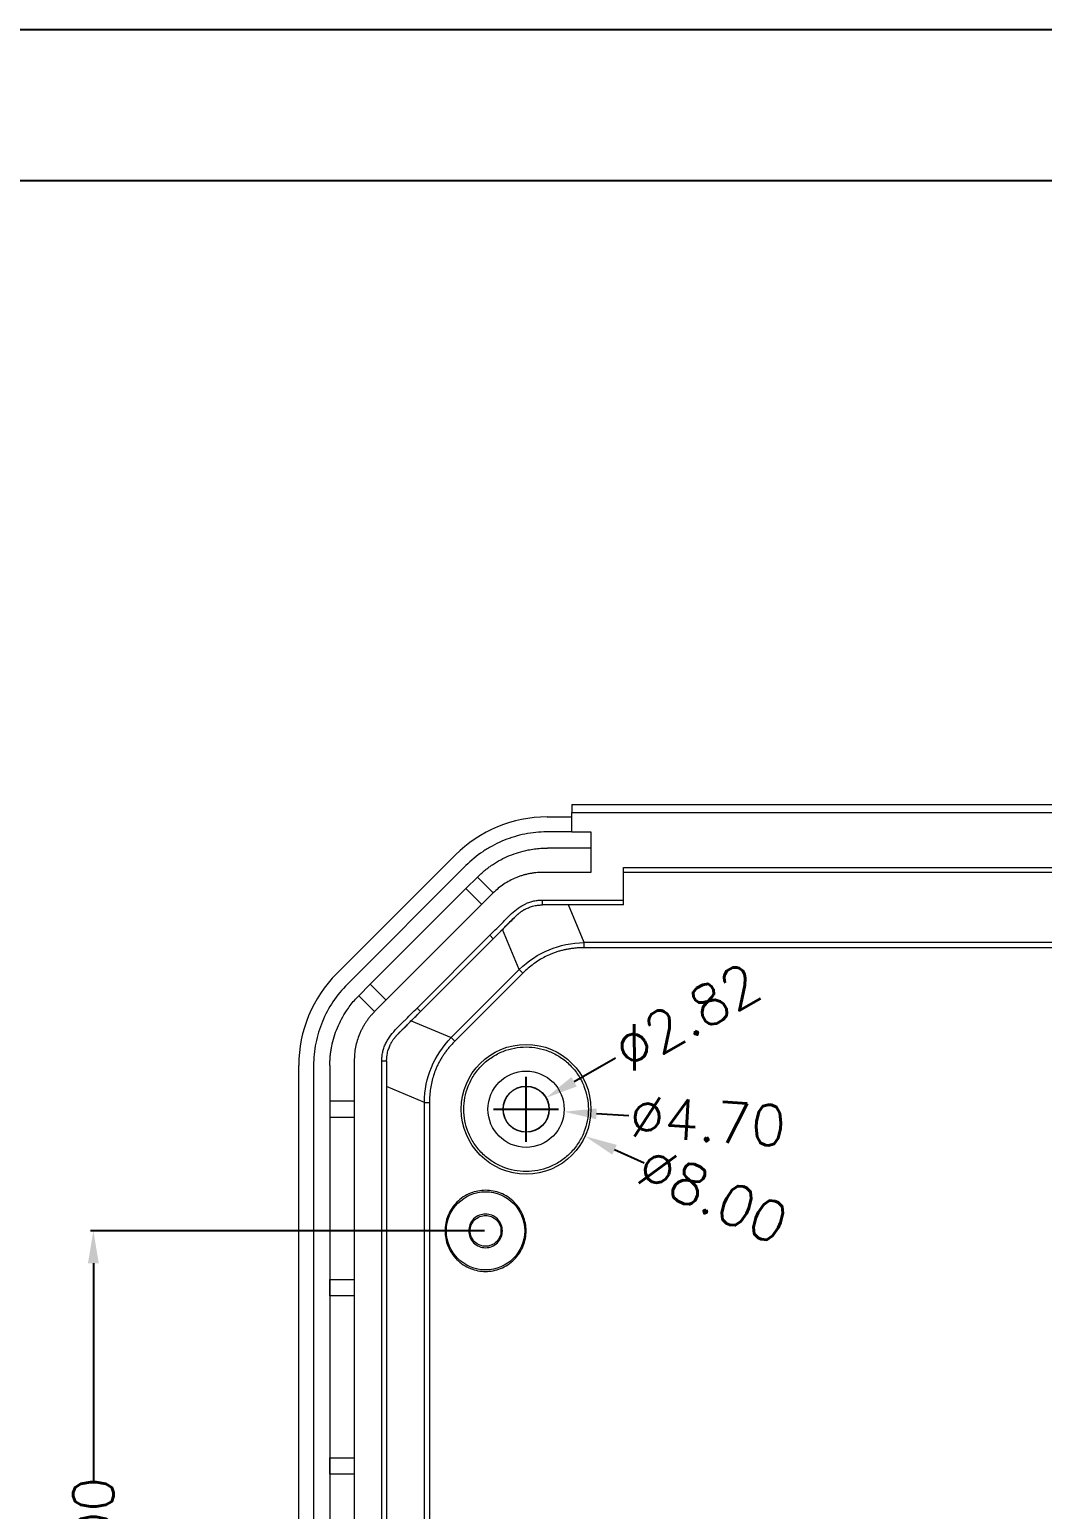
# Model space of a CAD drawing. Header units: inches. Extents: x 1127 to 4647, y 569 to 968.
# Drawn here: x 3373 to 3435.5, y 872.8 to 964.1 of the extents above; entities that cross this region are included whole.
import ezdxf

# ---------------------------------------------------------------- set-up
doc = ezdxf.new("R2010")
doc.units = ezdxf.units.IN
doc.styles.get("Standard").update_dxf_attribs({"font": 'txt', "bigfont": 'gbcbig.shx'})
doc.dimstyles.new('2', dxfattribs={"dimtxt": 1.5, "dimasz": 0.6, "dimexe": 0.18, "dimexo": 0.0625, "dimgap": 0.09, "dimtad": 0, "dimtih": 1, "dimtoh": 1, "dimzin": 0, "dimdsep": 46, "dimtxsty": 'Standard', "dimcen": 0, "dimadec": 0, "dimazin": 2, "dimtfac": 1, "dimtofl": 0, "dimtmove": 0, "dimatfit": 3, "dimfxl": 1, "dimtolj": 1, "dimtzin": 0, "dimarcsym": 0})
doc.dimstyles.new('2.5', dxfattribs={"dimtxt": 2.5, "dimasz": 2, "dimexe": 0.18, "dimexo": 0.0625, "dimgap": 0.09, "dimtad": 0, "dimzin": 0, "dimdsep": 46, "dimtxsty": 'Standard', "dimcen": 2, "dimadec": 0, "dimazin": 0, "dimtfac": 1, "dimtofl": 0, "dimtmove": 0, "dimatfit": 3, "dimfxl": 1, "dimtolj": 1, "dimtzin": 0, "dimarcsym": 0})

# ---------------------------------------------------------------- blocks, each defined once
blk = doc.blocks.new('*D187')
at = {"color": 0, "lineweight": -2}
for p, q in [((3628.763, 895.479), (3628.763, 899.479)), ((3635.207, 898.33), (3633.224, 898.068)), ((3626.763, 897.479), (3630.763, 897.479)), ((1444.447, 822.327), (1444.447, 781.383)), ((1534.372, 822.327), (1534.372, 781.383)), ((1446.447, 781.563), (1484.319, 781.563)), ((1532.372, 781.563), (1494.499, 781.563))]:
    blk.add_line(p, q, dxfattribs=at)
at = {"color": 0}
for points in [[(3633.181, 898.399), (3633.268, 897.738), (3631.242, 897.806)], [(1446.447, 781.897), (1446.447, 781.23), (1444.447, 781.563)], [(1532.372, 781.897), (1532.372, 781.23), (1534.372, 781.563)]]:
    blk.add_solid(points, dxfattribs=at)
at = {"layer": 'Defpoints', "color": 0}
for p in [(3626.285, 897.151), (3631.242, 897.806), (1444.447, 822.39), (1534.372, 822.39), (1534.372, 781.563)]:
    blk.add_point(p, dxfattribs=at)
at = {"color": 0, "insert": (3639.84, 898.943), "char_height": 2.5, "attachment_point": 5, "rotation": 7.52853}
blk.add_mtext('\\A1;∅5.00', dxfattribs=at)
at = {"color": 0, "insert": (1489.409, 781.563), "char_height": 2.5, "attachment_point": 5}
blk.add_mtext('\\A1;89.93', dxfattribs=at)
blk = doc.blocks.new('*D188')
at = {"color": 0, "lineweight": -2}
for p, q in [((3628.763, 895.479), (3628.763, 899.479)), ((3626.763, 897.479), (3630.763, 897.479)), ((3633.469, 894.811), (3631.729, 895.797)), ((1466.909, 816.908), (1466.909, 791.397)), ((1511.909, 816.908), (1511.909, 791.397)), ((1468.909, 791.577), (1484.736, 791.577)), ((1509.909, 791.577), (1494.083, 791.577))]:
    blk.add_line(p, q, dxfattribs=at)
at = {"color": 0}
for points in [[(3631.893, 896.087), (3631.565, 895.507), (3629.989, 896.784)], [(1468.909, 791.911), (1468.909, 791.244), (1466.909, 791.577)], [(1509.909, 791.911), (1509.909, 791.244), (1511.909, 791.577)]]:
    blk.add_solid(points, dxfattribs=at)
at = {"layer": 'Defpoints', "color": 0}
for p in [(3627.537, 898.174), (3629.989, 896.784), (1466.909, 816.971), (1511.909, 816.971), (1511.909, 791.577)]:
    blk.add_point(p, dxfattribs=at)
at = {"color": 0, "insert": (3637.897, 892.301), "char_height": 2.5, "attachment_point": 5, "rotation": 330.45251}
blk.add_mtext('\\A1;∅2.82', dxfattribs=at)
at = {"color": 0, "insert": (1489.409, 791.577), "char_height": 2.5, "attachment_point": 5}
blk.add_mtext('\\A1;45.00', dxfattribs=at)
blk = doc.blocks.new('*D189')
at = {"color": 0, "lineweight": -2}
for p, q in [((1459.409, 877.033), (1459.409, 891.848)), ((1461.409, 891.668), (1484.944, 891.668)), ((1517.409, 891.668), (1493.874, 891.668)), ((1519.409, 877.033), (1519.409, 891.848)), ((3453.416, 813.386), (3452.816, 813.386)), ((3453.416, 810.541), (3453.416, 813.566)), ((3455.816, 813.386), (3454.016, 813.386)), ((3456.416, 810.541), (3456.416, 813.566))]:
    blk.add_line(p, q, dxfattribs=at)
at = {"color": 0}
for points in [[(1461.409, 892.001), (1461.409, 891.334), (1459.409, 891.668)], [(1517.409, 892.001), (1517.409, 891.334), (1519.409, 891.668)], [(3454.016, 813.486), (3454.016, 813.286), (3453.416, 813.386)], [(3455.816, 813.486), (3455.816, 813.286), (3456.416, 813.386)]]:
    blk.add_solid(points, dxfattribs=at)
at = {"layer": 'Defpoints', "color": 0}
for p in [(1519.409, 891.668), (1459.409, 876.971), (1519.409, 876.971), (3453.416, 813.386), (3453.416, 810.479), (3456.416, 810.479)]:
    blk.add_point(p, dxfattribs=at)
at = {"color": 0, "attachment_point": 5}
for s, insert, char_height in [('\\A1;60.00', (1489.409, 891.668), 2.5), ('\\A1;3.00', (3450.726, 813.386), 1.5)]:
    blk.add_mtext(s, dxfattribs=dict(at, insert=insert, char_height=char_height))
blk = doc.blocks.new('*D191')
at = {"color": 0, "lineweight": -2}
for p, q in [((1516.656, 950.762), (1546.515, 950.762)), ((1546.335, 948.762), (1546.335, 882.894)), ((1546.335, 805.18), (1546.335, 871.047)), ((3458.053, 819.829), (3453.964, 819.829)), ((3454.144, 819.229), (3454.144, 818.919)), ((3454.144, 816.929), (3454.144, 817.239)), ((3457.553, 816.329), (3453.964, 816.329)), ((1516.656, 803.18), (1546.515, 803.18))]:
    blk.add_line(p, q, dxfattribs=at)
at = {"color": 0}
for points in [[(1546.002, 948.762), (1546.668, 948.762), (1546.335, 950.762)], [(3454.044, 819.229), (3454.244, 819.229), (3454.144, 819.829)], [(3454.044, 816.929), (3454.244, 816.929), (3454.144, 816.329)], [(1546.002, 805.18), (1546.668, 805.18), (1546.335, 803.18)]]:
    blk.add_solid(points, dxfattribs=at)
at = {"layer": 'Defpoints', "color": 0}
for p in [(1516.594, 950.762), (1546.335, 950.762), (3454.144, 819.829), (3458.116, 819.829), (3457.616, 816.329), (1516.594, 803.18)]:
    blk.add_point(p, dxfattribs=at)
at = {"color": 0, "insert": (1546.335, 876.971), "char_height": 2.5, "attachment_point": 5, "rotation": 90}
blk.add_mtext('\\A1;147.58', dxfattribs=at)
at = {"color": 0, "insert": (3454.144, 818.079), "char_height": 1.5, "attachment_point": 5}
blk.add_mtext('\\A1;3.50', dxfattribs=at)
blk = doc.blocks.new('*D194')
at = {"color": 0, "lineweight": -2}
for p, q in [((1382.709, 948.25), (1417.882, 948.25)), ((1417.702, 946.25), (1417.702, 880.382)), ((1417.702, 802.667), (1417.702, 868.535)), ((3414.422, 798.629), (3414.422, 801.193)), ((3414.422, 801.193), (3415.022, 801.193)), ((1385.155, 800.667), (1417.882, 800.667)), ((3409.678, 798.629), (3414.602, 798.629)), ((3414.422, 795.729), (3414.422, 798.029)), ((3409.678, 795.129), (3414.602, 795.129))]:
    blk.add_line(p, q, dxfattribs=at)
at = {"color": 0}
for points in [[(1417.369, 946.25), (1418.035, 946.25), (1417.702, 948.25)], [(1417.369, 802.667), (1418.035, 802.667), (1417.702, 800.667)], [(3414.322, 798.029), (3414.522, 798.029), (3414.422, 798.629)], [(3414.322, 795.729), (3414.522, 795.729), (3414.422, 795.129)]]:
    blk.add_solid(points, dxfattribs=at)
at = {"layer": 'Defpoints', "color": 0}
for p in [(1382.647, 948.25), (1417.702, 948.25), (1385.092, 800.667), (3409.616, 798.629), (3414.422, 798.629), (3409.616, 795.129)]:
    blk.add_point(p, dxfattribs=at)
at = {"color": 0, "insert": (1417.702, 874.458), "char_height": 2.5, "attachment_point": 5, "rotation": 90}
blk.add_mtext('\\A1;147.58', dxfattribs=at)
at = {"color": 0, "insert": (3417.237, 801.193), "char_height": 1.5, "attachment_point": 5}
blk.add_mtext('\\A1;3.50', dxfattribs=at)
blk = doc.blocks.new('*D195')
at = {"color": 0, "lineweight": -2}
for p, q in [((1323.408, 894.02), (1323.408, 899.299)), ((1325.408, 899.119), (1353.234, 899.119)), ((1390.408, 899.119), (1362.581, 899.119)), ((1392.408, 894.02), (1392.408, 899.299)), ((3408.616, 798.229), (3408.616, 801.215)), ((3409.616, 798.229), (3409.616, 801.215)), ((3408.016, 801.035), (3405.666, 801.035)), ((3410.216, 801.035), (3410.816, 801.035))]:
    blk.add_line(p, q, dxfattribs=at)
at = {"color": 0}
for points in [[(1325.408, 899.453), (1325.408, 898.786), (1323.408, 899.119)], [(1390.408, 899.453), (1390.408, 898.786), (1392.408, 899.119)], [(3408.016, 801.135), (3408.016, 800.935), (3408.616, 801.035)], [(3410.216, 801.135), (3410.216, 800.935), (3409.616, 801.035)]]:
    blk.add_solid(points, dxfattribs=at)
at = {"layer": 'Defpoints', "color": 0}
for p in [(1323.408, 899.119), (1323.408, 893.958), (1392.408, 893.958), (3408.616, 801.035), (3408.616, 798.167), (3409.616, 798.167)]:
    blk.add_point(p, dxfattribs=at)
at = {"color": 0, "attachment_point": 5}
for s, insert, char_height in [('\\A1;69.00', (1357.908, 899.119), 2.5), ('\\A1;1.00', (3403.826, 801.035), 1.5)]:
    blk.add_mtext(s, dxfattribs=dict(at, insert=insert, char_height=char_height))
blk = doc.blocks.new('*D196')
at = {"color": 0, "lineweight": -2}
for p, q in [((1365.454, 937.958), (1375.793, 937.958)), ((1375.613, 935.958), (1375.613, 879.965)), ((1375.613, 812.958), (1375.613, 868.952)), ((1370.623, 810.958), (1375.793, 810.958)), ((3449.124, 789.479), (3495.249, 789.479)), ((3495.069, 788.879), (3495.069, 779.923)), ((3495.069, 769.287), (3495.069, 778.243)), ((3453.64, 768.687), (3495.249, 768.687))]:
    blk.add_line(p, q, dxfattribs=at)
at = {"color": 0}
for points in [[(1375.28, 935.958), (1375.947, 935.958), (1375.613, 937.958)], [(1375.28, 812.958), (1375.947, 812.958), (1375.613, 810.958)], [(3494.969, 788.879), (3495.169, 788.879), (3495.069, 789.479)], [(3494.969, 769.287), (3495.169, 769.287), (3495.069, 768.687)]]:
    blk.add_solid(points, dxfattribs=at)
at = {"layer": 'Defpoints', "color": 0}
for p in [(1365.391, 937.958), (1370.56, 810.958), (1375.613, 810.958), (3449.062, 789.479), (3453.577, 768.687), (3495.069, 768.687)]:
    blk.add_point(p, dxfattribs=at)
at = {"color": 0, "insert": (1375.613, 874.458), "char_height": 2.5, "attachment_point": 5, "rotation": 90}
blk.add_mtext('\\A1;127.00', dxfattribs=at)
at = {"color": 0, "insert": (3495.069, 779.083), "char_height": 1.5, "attachment_point": 5}
blk.add_mtext('\\A1;20.79', dxfattribs=at)
blk = doc.blocks.new('*D198')
at = {"color": 0, "lineweight": -2}
for p, q in [((3633.701, 913.452), (3601.785, 913.452)), ((3601.965, 911.452), (3601.965, 847.985)), ((1466.909, 864.971), (1466.909, 868.971)), ((1464.909, 866.971), (1468.909, 866.971)), ((1477.416, 858.998), (1469.538, 864.976)), ((3601.965, 773.505), (3601.965, 836.972)), ((3633.701, 771.505), (3601.785, 771.505))]:
    blk.add_line(p, q, dxfattribs=at)
at = {"color": 0}
for points in [[(3601.632, 911.452), (3602.298, 911.452), (3601.965, 913.452)], [(1469.74, 865.241), (1469.337, 864.71), (1467.945, 866.185)], [(3601.632, 773.505), (3602.298, 773.505), (3601.965, 771.505)]]:
    blk.add_solid(points, dxfattribs=at)
at = {"layer": 'Defpoints', "color": 0}
for p in [(3601.965, 913.452), (3633.763, 913.452), (1465.874, 867.757), (1467.945, 866.185), (3633.763, 771.505)]:
    blk.add_point(p, dxfattribs=at)
at = {"color": 0, "char_height": 2.5, "attachment_point": 5}
for s, insert, rotation in [('\\A1;∅2.60', (1481.304, 856.047), 322.80686), ('\\A1;141.95', (3601.965, 842.479), 90)]:
    blk.add_mtext(s, dxfattribs=dict(at, insert=insert, rotation=rotation))
blk = doc.blocks.new('*D199')
at = {"color": 0, "lineweight": -2}
for p, q in [((1459.409, 929.971), (1459.409, 933.971)), ((1465.56, 934.072), (1463.668, 933.426)), ((1457.409, 931.971), (1461.409, 931.971)), ((3540.25, 792.028), (3540.25, 763.089)), ((3560.75, 792.028), (3560.75, 763.089)), ((3542.25, 763.269), (3545.827, 763.269)), ((3558.75, 763.269), (3555.174, 763.269))]:
    blk.add_line(p, q, dxfattribs=at)
at = {"color": 0}
for points in [[(1463.56, 933.741), (1463.775, 933.11), (1461.775, 932.779)], [(3542.25, 763.603), (3542.25, 762.936), (3540.25, 763.269)], [(3558.75, 763.603), (3558.75, 762.936), (3560.75, 763.269)]]:
    blk.add_solid(points, dxfattribs=at)
at = {"layer": 'Defpoints', "color": 0}
for p in [(1461.775, 932.779), (1457.044, 931.162), (3540.25, 792.091), (3560.75, 792.091), (3560.75, 763.269)]:
    blk.add_point(p, dxfattribs=at)
at = {"color": 0, "insert": (1469.983, 935.583), "char_height": 2.5, "attachment_point": 5, "rotation": 18.86304}
blk.add_mtext('\\A1;∅5.00', dxfattribs=at)
at = {"color": 0, "insert": (3550.5, 763.269), "char_height": 2.5, "attachment_point": 5}
blk.add_mtext('\\A1;20.50', dxfattribs=at)
blk = doc.blocks.new('*D200')
at = {"color": 0, "lineweight": -2}
for p, q in [((1459.409, 929.971), (1459.409, 933.971)), ((1457.409, 931.971), (1461.409, 931.971)), ((1464.876, 928.948), (1463.126, 929.916)), ((3636.263, 782.416), (3636.263, 751.868)), ((3681.263, 782.416), (3681.263, 751.868)), ((3638.263, 752.048), (3654.09, 752.048)), ((3679.263, 752.048), (3663.437, 752.048))]:
    blk.add_line(p, q, dxfattribs=at)
at = {"color": 0}
for points in [[(1463.287, 930.208), (1462.965, 929.624), (1461.376, 930.884)], [(3638.263, 752.382), (3638.263, 751.715), (3636.263, 752.048)], [(3679.263, 752.382), (3679.263, 751.715), (3681.263, 752.048)]]:
    blk.add_solid(points, dxfattribs=at)
at = {"layer": 'Defpoints', "color": 0}
for p in [(1457.443, 933.058), (1461.376, 930.884), (3636.263, 782.479), (3681.263, 782.479), (3681.263, 752.048)]:
    blk.add_point(p, dxfattribs=at)
at = {"color": 0, "insert": (1469.331, 926.485), "char_height": 2.5, "attachment_point": 5, "rotation": 331.06279}
blk.add_mtext('\\A1;∅4.49', dxfattribs=at)
at = {"color": 0, "insert": (3658.763, 752.048), "char_height": 2.5, "attachment_point": 5}
blk.add_mtext('\\A1;45.00', dxfattribs=at)
blk = doc.blocks.new('*D201')
at = {"color": 0, "lineweight": -2}
for p, q in [((1459.409, 929.971), (1459.409, 933.971)), ((1457.409, 931.971), (1461.409, 931.971)), ((1463.675, 925.172), (1461.137, 929.218)), ((3631.763, 793.548), (3631.763, 798.037)), ((3633.763, 797.857), (3653.132, 797.857)), ((3682.263, 797.857), (3662.895, 797.857)), ((3684.263, 796.629), (3684.263, 798.037))]:
    blk.add_line(p, q, dxfattribs=at)
at = {"color": 0}
for points in [[(1461.419, 929.395), (1460.854, 929.041), (1460.074, 930.912)], [(3633.763, 798.19), (3633.763, 797.523), (3631.763, 797.857)], [(3682.263, 798.19), (3682.263, 797.523), (3684.263, 797.857)]]:
    blk.add_solid(points, dxfattribs=at)
at = {"layer": 'Defpoints', "color": 0}
for p in [(1458.745, 933.03), (1460.074, 930.912), (3684.263, 797.857), (3684.263, 796.566), (3631.763, 793.486)]:
    blk.add_point(p, dxfattribs=at)
at = {"color": 0, "insert": (1466.27, 921.037), "char_height": 2.5, "attachment_point": 5, "rotation": 302.10685}
blk.add_mtext('\\A1;∅2.50', dxfattribs=at)
at = {"color": 0, "insert": (3658.013, 797.857), "char_height": 2.5, "attachment_point": 5}
blk.add_mtext('\\A1;52.50', dxfattribs=at)
blk = doc.blocks.new('*D180')
at = {"color": 0, "lineweight": -2}
for p, q in [((3401.053, 889.979), (3376.746, 889.979)), ((3376.926, 887.979), (3376.926, 874.444)), ((3376.926, 851.979), (3376.926, 865.514)), ((3399.467, 849.979), (3376.746, 849.979))]:
    blk.add_line(p, q, dxfattribs=at)
at = {"color": 0}
for points in [[(3376.593, 887.979), (3377.259, 887.979), (3376.926, 889.979)], [(3376.593, 851.979), (3377.259, 851.979), (3376.926, 849.979)]]:
    blk.add_solid(points, dxfattribs=at)
at = {"layer": 'Defpoints', "color": 0}
for p in [(3401.116, 889.979), (3376.926, 849.979), (3399.529, 849.979)]:
    blk.add_point(p, dxfattribs=at)
at = {"color": 0, "insert": (3376.926, 869.979), "char_height": 2.5, "attachment_point": 5, "rotation": 90}
blk.add_mtext('\\A1;40.00', dxfattribs=at)
blk = doc.blocks.new('*D183')
at = {"color": 0, "lineweight": -2}
for p, q in [((3403.616, 895.479), (3403.616, 899.479)), ((3401.616, 897.479), (3405.616, 897.479)), ((3410.889, 894.146), (3409.07, 894.979))]:
    blk.add_line(p, q, dxfattribs=at)
at = {"color": 0}
blk.add_solid([(3409.209, 895.282), (3408.932, 894.676), (3407.252, 895.813)], dxfattribs=at)
at = {"layer": 'Defpoints', "color": 0}
for p in [(3399.979, 899.145), (3407.252, 895.813)]:
    blk.add_point(p, dxfattribs=at)
at = {"color": 0, "insert": (3415.137, 892.2), "char_height": 2.5, "attachment_point": 5, "rotation": 335.38432}
blk.add_mtext('\\A1;∅8.00', dxfattribs=at)
blk = doc.blocks.new('*D184')
at = {"color": 0, "lineweight": -2}
for p, q in [((3403.616, 895.479), (3403.616, 899.479)), ((3401.616, 897.479), (3405.616, 897.479)), ((3409.952, 897.066), (3407.956, 897.196))]:
    blk.add_line(p, q, dxfattribs=at)
at = {"color": 0}
blk.add_solid([(3407.978, 897.528), (3407.935, 896.863), (3405.961, 897.326)], dxfattribs=at)
at = {"layer": 'Defpoints', "color": 0}
for p in [(3401.271, 897.632), (3405.961, 897.326)]:
    blk.add_point(p, dxfattribs=at)
at = {"color": 0, "insert": (3414.824, 896.748), "char_height": 2.5, "attachment_point": 5, "rotation": 356.26998}
blk.add_mtext('\\A1;∅4.70', dxfattribs=at)
blk = doc.blocks.new('*D185')
at = {"color": 0, "lineweight": -2}
for p, q in [((3409.131, 900.635), (3406.574, 899.172)), ((3403.616, 895.479), (3403.616, 899.479)), ((3401.616, 897.479), (3405.616, 897.479))]:
    blk.add_line(p, q, dxfattribs=at)
at = {"color": 0}
blk.add_solid([(3406.409, 899.461), (3406.74, 898.883), (3404.839, 898.179)], dxfattribs=at)
at = {"layer": 'Defpoints', "color": 0}
for p in [(3404.839, 898.179), (3402.393, 896.779)]:
    blk.add_point(p, dxfattribs=at)
at = {"color": 0, "insert": (3413.548, 903.164), "char_height": 2.5, "attachment_point": 5, "rotation": 29.78431}
blk.add_mtext('\\A1;∅2.82', dxfattribs=at)

msp = doc.modelspace()

# ---------------------------------------------------------------- linework, layer by layer
for p, q in [((3289.505, 964.052), (3842.625, 964.052)), ((3303.818, 954.74), (3833.314, 954.74))]:
    msp.add_line(p, q)
at = {"color": 7, "linetype": 'Continuous', "lineweight": 15}
for p, q in [((3406.431, 916.27), (3460.8, 916.27)), ((3406.431, 916.27), (3406.431, 915.77)), ((3404.91, 915.499), (3406.431, 915.499)), ((3406.431, 914.579), (3406.431, 915.77)), ((3406.431, 915.77), (3460.8, 915.77)), ((3406.431, 914.579), (3404.714, 914.579)), ((3406.431, 914.579), (3407.616, 914.579)), ((3407.616, 914.579), (3407.616, 912.079)), ((3407.616, 913.582), (3404.928, 913.582)), ((3399.254, 913.157), (3391.938, 905.84)), ((3399.908, 912.503), (3392.591, 905.186)), ((3400.615, 911.796), (3399.908, 911.089)), ((3400.615, 911.796), (3401.591, 910.82)), ((3407.616, 912.079), (3404.631, 912.079)), ((3409.616, 912.378), (3457.616, 912.378)), ((3409.616, 910.379), (3409.616, 912.378)), ((3457.616, 912.081), (3409.616, 912.081)), ((3399.908, 911.089), (3394.006, 905.186)), ((3401.591, 910.82), (3394.275, 903.503)), ((3400.884, 910.113), (3399.908, 911.089)), ((3404.631, 910.379), (3409.616, 910.379)), ((3404.631, 910.079), (3404.631, 910.379)), ((3409.616, 910.079), (3404.631, 910.079)), ((3407.196, 907.751), (3406.223, 910.079)), ((3409.616, 910.079), (3409.616, 910.379)), ((3396.891, 903.715), (3401.379, 908.203)), ((3401.591, 907.991), (3397.103, 903.503)), ((3401.379, 908.203), (3401.591, 907.991)), ((3403.196, 906.096), (3402.165, 908.565)), ((3460.036, 907.751), (3407.196, 907.751)), ((3407.196, 907.437), (3407.196, 907.751)), ((3460.036, 907.437), (3407.196, 907.437)), ((3398.998, 901.898), (3403.196, 906.096)), ((3403.196, 906.096), (3403.418, 905.874)), ((3394.006, 905.186), (3393.299, 904.479)), ((3394.006, 905.186), (3394.982, 904.21)), ((3403.418, 905.874), (3399.22, 901.676)), ((3394.275, 903.503), (3393.299, 904.479)), ((3397.103, 903.503), (3396.891, 903.715)), ((3396.529, 902.93), (3398.998, 901.898)), ((3399.22, 901.676), (3398.998, 901.898)), ((3389.595, 784.773), (3389.595, 900.184)), ((3390.512, 900.167), (3390.512, 784.791)), ((3391.512, 900.167), (3391.512, 784.791)), ((3393.016, 900.463), (3393.016, 784.494)), ((3394.716, 784.494), (3394.716, 900.463)), ((3394.716, 900.463), (3395.016, 900.463)), ((3395.016, 900.463), (3395.016, 784.494)), ((3397.343, 897.899), (3395.016, 898.871)), ((3391.516, 897.979), (3391.516, 896.979)), ((3393.016, 897.979), (3391.516, 897.979)), ((3397.343, 830.8), (3397.343, 897.899)), ((3397.343, 897.899), (3397.658, 897.899)), ((3397.658, 897.899), (3397.658, 831.337)), ((3393.016, 896.979), (3391.516, 896.979)), ((3391.516, 886.979), (3393.016, 886.979)), ((3391.516, 885.979), (3391.516, 886.979)), ((3393.016, 885.979), (3391.516, 885.979)), ((3391.516, 874.979), (3391.516, 875.979)), ((3391.516, 875.979), (3393.016, 875.979)), ((3393.016, 874.979), (3391.516, 874.979))]:
    msp.add_line(p, q, dxfattribs=at)
for centre, radius in [((3403.616, 897.479), 4), ((3403.616, 897.479), 2.35), ((3403.616, 897.479), 1.424), ((3403.616, 897.479), 1.409), ((3401.116, 889.979), 2.413)]:
    msp.add_circle(centre, radius, dxfattribs=at)
for centre, major_axis, start_param, end_param in [((3404.913, 907.498), (5.659, -5.659), 2.356347, 3.141593), ((3397.596, 900.182), (-5.659, 5.659), 0, 0.785246)]:
    msp.add_ellipse(centre, major_axis=major_axis, ratio=0.999695, start_param=start_param, end_param=end_param, dxfattribs=at)
for points, knots in [([(3404.714, 914.579), (3404.265, 914.565), (3403.821, 914.509), (3402.943, 914.314), (3402.52, 914.176), (3401.91, 913.912), (3401.71, 913.815), (3401.319, 913.6), (3401.126, 913.483), (3400.57, 913.105), (3400.226, 912.821), (3399.908, 912.503)], [0, 0, 0, 0, 0.25, 0.25, 0.5, 0.5, 0.625, 0.625, 0.75, 0.75, 1, 1, 1, 1]), ([(3400.615, 911.796), (3400.672, 911.852), (3400.786, 911.963), (3400.966, 912.122), (3401.151, 912.274), (3401.342, 912.418), (3401.636, 912.624), (3402.048, 912.871), (3402.59, 913.127), (3403.154, 913.329), (3403.671, 913.458), (3404.131, 913.534), (3404.528, 913.574), (3404.795, 913.579), (3404.928, 913.582)], [0, 0, 0, 0, 0.050052, 0.100004, 0.149934, 0.19992, 0.250038, 0.374925, 0.499975, 0.624917, 0.749932, 0.833341, 0.916578, 1, 1, 1, 1]), ([(3404.631, 912.079), (3404.56, 912.078), (3404.419, 912.076), (3404.208, 912.06), (3403.999, 912.034), (3403.792, 911.999), (3403.587, 911.952), (3403.384, 911.896), (3403.183, 911.83), (3402.92, 911.728), (3402.601, 911.577), (3402.239, 911.36), (3401.898, 911.11), (3401.693, 910.916), (3401.591, 910.82)], [0, 0, 0, 0, 0.0630419, 0.1256318, 0.1879197, 0.2500577, 0.3121992, 0.3744973, 0.4371042, 0.5001697, 0.6250748, 0.750095, 0.8750284, 1, 1, 1, 1]), ([(3401.379, 908.203), (3401.492, 908.316), (3401.717, 908.539), (3401.997, 908.819), (3402.215, 909.044), (3402.378, 909.214), (3402.546, 909.385), (3402.92, 909.734), (3403.344, 910.057), (3403.838, 910.254), (3404.098, 910.325), (3404.363, 910.37), (3404.542, 910.376), (3404.631, 910.379)], [0, 0, 0, 0, 0.118511, 0.236225, 0.294292, 0.352359, 0.411276, 0.472501, 0.733695, 0.800057, 0.867164, 0.933685, 1, 1, 1, 1]), ([(3402.937, 909.337), (3402.948, 909.348), (3402.974, 909.375), (3403.019, 909.419), (3403.062, 909.461), (3403.116, 909.509), (3403.148, 909.537), (3403.187, 909.569), (3403.236, 909.608), (3403.29, 909.647), (3403.344, 909.686), (3403.397, 909.72), (3403.452, 909.754), (3403.503, 909.783), (3403.554, 909.811), (3403.617, 909.844), (3403.698, 909.882), (3403.812, 909.929), (3403.945, 909.976), (3404.095, 910.017), (3404.246, 910.048), (3404.387, 910.067), (3404.512, 910.077), (3404.593, 910.078), (3404.631, 910.079)], [0, 0, 0, 0, 0.05208, 0.124225, 0.248564, 0.282915, 0.310926, 0.345712, 0.373218, 0.393089, 0.412808, 0.436137, 0.46346, 0.499071, 0.525635, 0.562053, 0.624946, 0.688179, 0.74976, 0.812915, 0.874727, 0.921487, 0.962933, 1, 1, 1, 1]), ([(3401.591, 907.991), (3401.604, 908.004), (3401.632, 908.032), (3401.674, 908.074), (3401.719, 908.119), (3401.771, 908.172), (3401.841, 908.242), (3401.924, 908.326), (3402.009, 908.412), (3402.117, 908.522), (3402.262, 908.67), (3402.405, 908.817), (3402.51, 908.924), (3402.591, 909.005), (3402.671, 909.085), (3402.757, 909.169), (3402.846, 909.254), (3402.907, 909.31), (3402.937, 909.337)], [0, 0, 0, 0, 0.027547, 0.057395, 0.089869, 0.125222, 0.175165, 0.250515, 0.322498, 0.375798, 0.500074, 0.624695, 0.68746, 0.750333, 0.818419, 0.875688, 0.940248, 1, 1, 1, 1]), ([(3401.591, 907.991), (3401.604, 908.004), (3401.63, 908.03), (3401.67, 908.07), (3401.712, 908.112), (3401.755, 908.155), (3401.812, 908.212), (3401.886, 908.286), (3401.971, 908.371), (3402.058, 908.458), (3402.146, 908.546), (3402.234, 908.635), (3402.331, 908.731), (3402.433, 908.833), (3402.544, 908.944), (3402.646, 909.046), (3402.726, 909.126), (3402.793, 909.193), (3402.847, 909.247), (3402.895, 909.295), (3402.922, 909.322), (3402.937, 909.337)], [0, 0, 0, 0, 0.021341, 0.044161, 0.068869, 0.095786, 0.125161, 0.179869, 0.250499, 0.313294, 0.376015, 0.445606, 0.501351, 0.568311, 0.626215, 0.683891, 0.751221, 0.809298, 0.875555, 0.932864, 1, 1, 1, 1]), ([(3407.196, 907.437), (3407.115, 907.436), (3406.953, 907.434), (3406.714, 907.419), (3406.478, 907.395), (3406.246, 907.361), (3406.018, 907.317), (3405.794, 907.264), (3405.573, 907.201), (3405.357, 907.129), (3405.087, 907.024), (3404.769, 906.877), (3404.409, 906.673), (3404.063, 906.438), (3403.729, 906.173), (3403.523, 905.975), (3403.418, 905.874)], [0, 0, 0, 0, 0.057914, 0.11501, 0.171385, 0.22714, 0.282379, 0.33721, 0.391741, 0.446086, 0.500356, 0.598005, 0.696157, 0.795459, 0.896542, 1, 1, 1, 1]), ([(3392.591, 905.186), (3392.261, 904.856), (3391.966, 904.496), (3391.446, 903.718), (3391.229, 903.31), (3390.964, 902.67), (3390.887, 902.453), (3390.751, 902.008), (3390.694, 901.781), (3390.558, 901.096), (3390.512, 900.634), (3390.512, 900.167)], [0, 0, 0, 0, 0.25, 0.25, 0.5, 0.5, 0.625, 0.625, 0.75, 0.75, 1, 1, 1, 1]), ([(3391.512, 900.167), (3391.513, 900.246), (3391.515, 900.406), (3391.53, 900.645), (3391.553, 900.883), (3391.586, 901.121), (3391.649, 901.474), (3391.765, 901.94), (3391.968, 902.504), (3392.224, 903.046), (3392.498, 903.504), (3392.769, 903.882), (3393.022, 904.192), (3393.206, 904.383), (3393.299, 904.479)], [0, 0, 0, 0, 0.050064, 0.100029, 0.149971, 0.199967, 0.250096, 0.374996, 0.500053, 0.624988, 0.74999, 0.833381, 0.916598, 1, 1, 1, 1]), ([(3394.275, 903.503), (3394.225, 903.452), (3394.127, 903.351), (3393.989, 903.191), (3393.859, 903.025), (3393.738, 902.853), (3393.626, 902.676), (3393.522, 902.493), (3393.427, 902.304), (3393.313, 902.046), (3393.194, 901.714), (3393.092, 901.304), (3393.028, 900.885), (3393.02, 900.604), (3393.016, 900.463)], [0, 0, 0, 0, 0.0630151, 0.1255807, 0.1878468, 0.2499656, 0.3120903, 0.3743743, 0.4369695, 0.5000257, 0.6249452, 0.7499885, 0.8749735, 1, 1, 1, 1]), ([(3394.716, 900.463), (3394.716, 900.508), (3394.718, 900.597), (3394.729, 900.73), (3394.747, 900.863), (3394.78, 901.039), (3394.84, 901.255), (3394.966, 901.574), (3395.194, 901.955), (3395.519, 902.353), (3395.821, 902.659), (3396.048, 902.88), (3396.276, 903.096), (3396.555, 903.377), (3396.779, 903.602), (3396.891, 903.715)], [0, 0, 0, 0, 0.0330922, 0.0661671, 0.0993209, 0.1326491, 0.1995132, 0.2659153, 0.3870142, 0.5276943, 0.6477746, 0.7058191, 0.7638636, 0.8815325, 1, 1, 1, 1]), ([(3395.757, 902.157), (3395.77, 902.171), (3395.797, 902.201), (3395.839, 902.247), (3395.883, 902.293), (3395.938, 902.351), (3396.008, 902.422), (3396.088, 902.503), (3396.17, 902.584), (3396.276, 902.688), (3396.423, 902.831), (3396.571, 902.976), (3396.681, 903.084), (3396.767, 903.169), (3396.852, 903.253), (3396.927, 903.328), (3396.989, 903.39), (3397.048, 903.448), (3397.085, 903.485), (3397.103, 903.503)], [0, 0, 0, 0, 0.029605, 0.060002, 0.091729, 0.125271, 0.18032, 0.250002, 0.312497, 0.375064, 0.499048, 0.623515, 0.676729, 0.74922, 0.824348, 0.874955, 0.921508, 0.962961, 1, 1, 1, 1]), ([(3395.757, 902.157), (3395.773, 902.173), (3395.804, 902.204), (3395.856, 902.256), (3395.908, 902.308), (3395.971, 902.371), (3396.047, 902.447), (3396.148, 902.548), (3396.259, 902.659), (3396.361, 902.761), (3396.458, 902.858), (3396.546, 902.946), (3396.619, 903.019), (3396.675, 903.075), (3396.731, 903.132), (3396.801, 903.201), (3396.884, 903.285), (3396.962, 903.362), (3397.034, 903.434), (3397.081, 903.481), (3397.103, 903.503)], [0, 0, 0, 0, 0.074497, 0.140512, 0.198403, 0.248701, 0.315697, 0.373086, 0.43067, 0.497547, 0.553659, 0.622377, 0.684917, 0.716522, 0.748215, 0.814133, 0.871476, 0.920845, 0.963188, 1, 1, 1, 1]), ([(3395.016, 900.463), (3395.016, 900.486), (3395.016, 900.532), (3395.02, 900.603), (3395.025, 900.677), (3395.034, 900.754), (3395.049, 900.863), (3395.077, 900.999), (3395.118, 901.148), (3395.164, 901.28), (3395.211, 901.393), (3395.25, 901.475), (3395.282, 901.538), (3395.31, 901.589), (3395.338, 901.639), (3395.375, 901.698), (3395.421, 901.769), (3395.476, 901.844), (3395.514, 901.893), (3395.547, 901.934), (3395.579, 901.971), (3395.612, 902.009), (3395.648, 902.047), (3395.686, 902.086), (3395.72, 902.12), (3395.746, 902.147), (3395.757, 902.157)], [0, 0, 0, 0, 0.021698, 0.044796, 0.06954, 0.09613, 0.124722, 0.186763, 0.249466, 0.310571, 0.374056, 0.436658, 0.473099, 0.499367, 0.535055, 0.561983, 0.595498, 0.62417, 0.646608, 0.674361, 0.708486, 0.749554, 0.804922, 0.87475, 0.951016, 1, 1, 1, 1]), ([(3399.22, 901.676), (3399.164, 901.618), (3399.051, 901.503), (3398.893, 901.324), (3398.743, 901.14), (3398.604, 900.952), (3398.473, 900.76), (3398.353, 900.564), (3398.242, 900.364), (3398.14, 900.159), (3398.023, 899.895), (3397.903, 899.566), (3397.793, 899.166), (3397.715, 898.755), (3397.666, 898.331), (3397.66, 898.044), (3397.658, 897.899)], [0, 0, 0, 0, 0.057787, 0.114769, 0.171044, 0.226713, 0.281881, 0.336656, 0.391148, 0.445468, 0.49973, 0.597406, 0.695634, 0.795065, 0.896322, 1, 1, 1, 1]), ([(3399.775, 897.479), (3399.775, 897.237), (3399.82, 896.755), (3400.029, 896.04), (3400.382, 895.358), (3400.881, 894.744), (3401.495, 894.245), (3402.177, 893.892), (3402.892, 893.683), (3403.615, 893.616), (3404.34, 893.683), (3405.054, 893.892), (3405.736, 894.245), (3406.35, 894.744), (3406.849, 895.358), (3407.202, 896.04), (3407.411, 896.755), (3407.478, 897.478), (3407.411, 898.203), (3407.202, 898.917), (3406.849, 899.599), (3406.35, 900.213), (3405.736, 900.712), (3405.054, 901.065), (3404.34, 901.274), (3403.616, 901.341), (3402.892, 901.274), (3402.177, 901.065), (3401.495, 900.712), (3400.881, 900.213), (3400.382, 899.599), (3400.029, 898.917), (3399.82, 898.203), (3399.775, 897.72), (3399.775, 897.479)], [0, 0, 0, 0, 0.029997, 0.060005, 0.092161, 0.125, 0.157838, 0.189994, 0.219986, 0.25, 0.279992, 0.310005, 0.342161, 0.375, 0.407838, 0.439994, 0.469986, 0.5, 0.529992, 0.560005, 0.592161, 0.625, 0.657838, 0.689994, 0.719986, 0.75, 0.779992, 0.810005, 0.842161, 0.875, 0.907838, 0.939994, 0.969992, 1, 1, 1, 1]), ([(3403.616, 889.979), (3403.616, 889.822), (3403.587, 889.507), (3403.45, 889.041), (3403.221, 888.596), (3402.895, 888.199), (3402.498, 887.874), (3402.054, 887.644), (3401.587, 887.508), (3401.116, 887.464), (3400.644, 887.508), (3400.178, 887.644), (3399.733, 887.874), (3399.336, 888.199), (3399.011, 888.596), (3398.781, 889.04), (3398.645, 889.507), (3398.601, 889.978), (3398.645, 890.45), (3398.781, 890.917), (3399.011, 891.361), (3399.336, 891.758), (3399.733, 892.084), (3400.177, 892.313), (3400.644, 892.45), (3401.115, 892.493), (3401.587, 892.45), (3402.054, 892.313), (3402.498, 892.084), (3402.895, 891.758), (3403.221, 891.361), (3403.45, 890.917), (3403.587, 890.45), (3403.616, 890.136), (3403.616, 889.979)], [0, 0, 0, 0, 0.029992, 0.060002, 0.092484, 0.125, 0.157482, 0.189998, 0.219982, 0.25, 0.279984, 0.310002, 0.342484, 0.375, 0.407482, 0.439998, 0.469982, 0.5, 0.529984, 0.560002, 0.592484, 0.625, 0.657482, 0.689998, 0.719982, 0.75, 0.779984, 0.810002, 0.842484, 0.875, 0.907482, 0.939998, 0.969991, 1, 1, 1, 1]), ([(3400.078, 889.979), (3400.078, 890.109), (3400.13, 890.38), (3400.361, 890.733), (3400.714, 890.964), (3401.116, 891.041), (3401.517, 890.964), (3401.87, 890.733), (3402.101, 890.38), (3402.178, 889.979), (3402.101, 889.577), (3401.87, 889.224), (3401.517, 888.993), (3401.116, 888.917), (3400.714, 888.993), (3400.361, 889.224), (3400.13, 889.577), (3400.078, 889.848), (3400.078, 889.979)], [0, 0, 0, 0, 0.0600271, 0.125, 0.1899729, 0.25, 0.3100271, 0.375, 0.4399729, 0.5, 0.5600271, 0.625, 0.6899729, 0.75, 0.8100271, 0.875, 0.9399729, 1, 1, 1, 1]), ([(3400.166, 889.979), (3400.166, 889.859), (3400.213, 889.611), (3400.425, 889.288), (3400.748, 889.076), (3401.116, 889.006), (3401.483, 889.076), (3401.806, 889.288), (3402.018, 889.611), (3402.088, 889.979), (3402.018, 890.346), (3401.806, 890.669), (3401.483, 890.881), (3401.116, 890.951), (3400.748, 890.881), (3400.425, 890.669), (3400.213, 890.346), (3400.166, 890.098), (3400.166, 889.979)], [0, 0, 0, 0, 0.060027, 0.125, 0.189973, 0.25, 0.310027, 0.375, 0.439973, 0.5, 0.560027, 0.625, 0.689973, 0.75, 0.810027, 0.875, 0.939973, 1, 1, 1, 1])]:
    msp.add_open_spline(points, degree=3, knots=knots, dxfattribs=at)
for points in [[(3403.196, 906.096), (3404.306, 907.167), (3405.651, 907.723), (3407.196, 907.751)], [(3397.343, 897.899), (3397.371, 899.444), (3397.928, 900.788), (3398.998, 901.898)]]:
    msp.add_open_spline(points, degree=3, dxfattribs=at)

# ---------------------------------------------------------------- dimensions: what is measured, and where the dimension line sits
for base, p1, p2, dimstyle, picture, middle in [((1546.335, 950.762), (1516.594, 803.18), (1516.594, 950.762), '2.5', '*D191', (1546.335, 876.971)), ((3454.144, 819.829), (3457.616, 816.329), (3458.116, 819.829), '2', '*D191', (3454.144, 818.079)), ((1417.702, 948.25), (1385.092, 800.667), (1382.647, 948.25), '2.5', '*D194', (1417.702, 874.458)), ((1375.613, 810.958), (1365.391, 937.958), (1370.56, 810.958), '2.5', '*D196', (1375.613, 874.458)), ((3495.069, 768.687), (3449.062, 789.479), (3453.577, 768.687), '2', '*D196', (3495.069, 779.083)), ((3376.926, 849.979), (3401.116, 889.979), (3399.529, 849.979), '2.5', '*D180', (3376.926, 869.979))]:
    dim = msp.add_linear_dim(base=base, p1=p1, p2=p2, angle=90, dimstyle=dimstyle)
    dim.commit()
    dim.dimension.update_dxf_attribs({"geometry": picture, "text_midpoint": middle})
dim = msp.add_linear_dim(base=(3414.422, 798.629), p1=(3409.616, 795.129), p2=(3409.616, 798.629), angle=90, dimstyle='2')
dim.commit()
dim.dimension.update_dxf_attribs({"geometry": '*D194', "text_midpoint": (3417.237, 801.193), "dimtype": 160})
for p1, p2, picture, middle in [((1457.044, 931.162), (1461.775, 932.779), '*D199', (1469.983, 935.583)), ((1457.443, 933.058), (1461.376, 930.884), '*D200', (1469.331, 926.485)), ((3626.285, 897.151), (3631.242, 897.806), '*D187', (3639.84, 898.943)), ((3627.537, 898.174), (3629.989, 896.784), '*D188', (3637.897, 892.301)), ((3399.979, 899.145), (3407.252, 895.813), '*D183', (3415.137, 892.2)), ((3401.271, 897.632), (3405.961, 897.326), '*D184', (3414.824, 896.748))]:
    dim = msp.add_diameter_dim_2p(p1=p1, p2=p2, dimstyle='2.5')
    dim.commit()
    dim.dimension.update_dxf_attribs({"geometry": picture, "text_midpoint": middle})
for base, p1, p2, picture, middle in [((3560.75, 763.269), (3540.25, 792.091), (3560.75, 792.091), '*D199', (3550.5, 763.269)), ((3681.263, 752.048), (3636.263, 782.479), (3681.263, 782.479), '*D200', (3658.763, 752.048)), ((3684.263, 797.857), (3631.763, 793.486), (3684.263, 796.566), '*D201', (3658.013, 797.857)), ((1323.408, 899.119), (1392.408, 893.958), (1323.408, 893.958), '*D195', (1357.908, 899.119)), ((1511.909, 791.577), (1466.909, 816.971), (1511.909, 816.971), '*D188', (1489.409, 791.577)), ((1519.409, 891.668), (1459.409, 876.971), (1519.409, 876.971), '*D189', (1489.409, 891.668))]:
    dim = msp.add_linear_dim(base=base, p1=p1, p2=p2, dimstyle='2.5')
    dim.commit()
    dim.dimension.update_dxf_attribs({"geometry": picture, "text_midpoint": middle})
for p1, p2, picture, middle in [((1458.745, 933.03), (1460.074, 930.912), '*D201', (1466.27, 921.037)), ((1465.874, 867.757), (1467.945, 866.185), '*D198', (1481.304, 856.047)), ((3402.393, 896.779), (3404.839, 898.179), '*D185', (3413.548, 903.164))]:
    dim = msp.add_diameter_dim_2p(p1=p1, p2=p2, dimstyle='2.5')
    dim.commit()
    dim.dimension.update_dxf_attribs({"geometry": picture, "text_midpoint": middle, "dimtype": 163})
for base, p1, p2, dimstyle, picture, middle in [((3408.616, 801.035), (3409.616, 798.167), (3408.616, 798.167), '2', '*D195', (3403.826, 801.035)), ((1534.3718, 781.5634), (1444.4467, 822.3897), (1534.3718, 822.3897), '2.5', '*D187', (1489.4093, 781.5634)), ((3453.416, 813.386), (3456.416, 810.479), (3453.416, 810.479), '2', '*D189', (3450.726, 813.386))]:
    dim = msp.add_linear_dim(base=base, p1=p1, p2=p2, dimstyle=dimstyle)
    dim.commit()
    dim.dimension.update_dxf_attribs({"geometry": picture, "text_midpoint": middle, "dimtype": 160})

doc.saveas('drawing.dxf')
